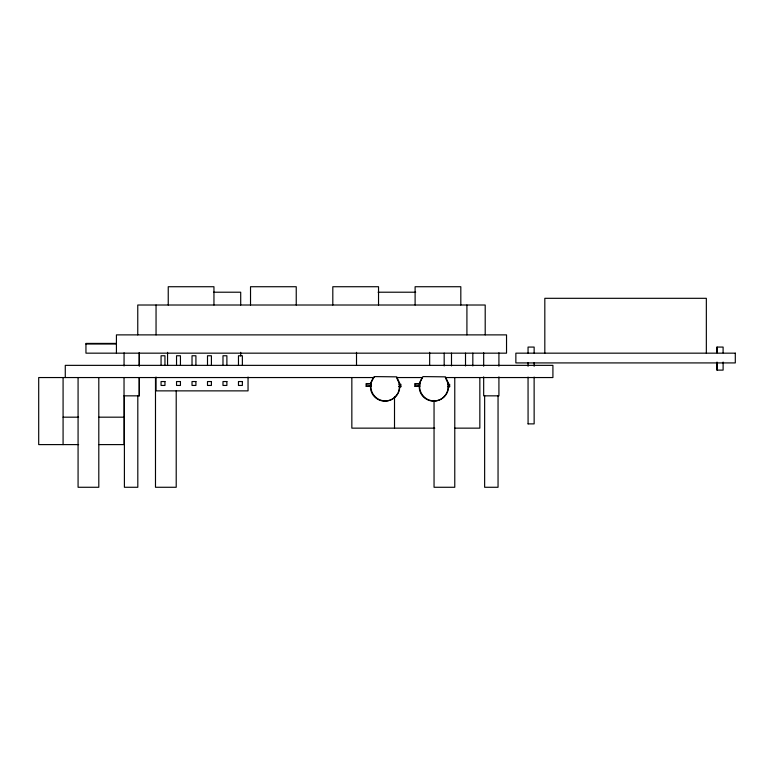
<?xml version="1.0" encoding="UTF-8"?>
<svg xmlns="http://www.w3.org/2000/svg" width="774" height="774" viewBox="0 0 774 774"><rect width="100%" height="100%" fill="white"/><g stroke="black" fill="none" stroke-linecap="round" stroke-linejoin="round"><path stroke-width="1.16" d="M371.385 386.11L366.141 386.236L366.17 383.856L370.92 383.527M397.913 393.028A14.464 14.464 0 0 1 370.572 384.746L370.591 383.178L373.213 377.886M370.988 384.514L371.007 382.946L374.152 376.59L396.723 376.851L399.713 383.285L399.703 384.852A14.464 14.464 0 0 1 385.152 400.922A14.464 14.464 0 0 1 370.988 384.514L370.572 384.746M398.329 392.099A14.464 14.464 0 0 0 399.287 385.084L399.307 383.517L396.81 378.167M398.958 386.69L400.874 386.719L400.903 384.33L398.755 384.059M420.147 386.11L414.903 386.236L414.932 383.856L419.692 383.527M446.675 393.028A14.464 14.464 0 0 1 419.344 384.746L419.363 383.178L421.985 377.886M419.75 384.514L419.769 382.946L422.914 376.59L445.485 376.851L448.485 383.285L448.465 384.852A14.464 14.464 0 0 1 433.914 400.922A14.464 14.464 0 0 1 419.75 384.514L419.344 384.746M447.091 392.099A14.464 14.464 0 0 0 448.049 385.084L448.069 383.517L445.572 378.167M447.72 386.69L449.646 386.719L449.665 384.33L447.517 384.059M371.414 383.73L366.17 383.856M366.141 386.236L370.901 385.916M420.176 383.73L414.932 383.856M414.903 386.236L419.663 385.916M213.595 292.214L240.704 292.214L240.704 305.014M378.109 292.214L415.706 292.214M116.429 343.414L85.953 343.414L85.953 353.167L506.535 353.167L506.535 334.881L116.429 334.881L116.429 353.167M85.953 344.024L116.429 344.024M717.034 347.071L717.024 352.838L717.014 347.071L723.11 347.071L723.09 352.838M717.024 370.117L717.024 362.048L717.014 370.117L723.11 370.117L723.11 362.048M374.277 377.548L38.7 377.548L38.7 444.605L78.619 444.605M396.878 377.548L422.556 377.548M445.311 377.548L552.917 377.548L552.917 365.357L65.277 365.357L65.277 377.548M124.043 395.843L139.281 395.843L139.281 377.915M63.081 417.176L78.619 417.176M98.937 417.176L124.033 417.176M528.052 423.881L534.147 423.881L534.128 377.073M434.804 428.148L351.841 428.148L351.841 377.548M454.948 428.148L479.841 428.148L479.841 377.548M98.937 444.605L124.033 444.605L124.033 377.548M447.488 386.439L449.646 386.719M398.726 386.439L400.874 386.719M706.343 353.167L706.343 298.309L544.819 298.309L544.819 353.167M534.137 353.079L534.147 347.071L528.052 347.071L528.062 353.079M534.137 362.677L534.147 366.276M528.062 362.677L528.062 366.276M528.052 377.073L528.081 423.881M498.92 352.809L498.92 366.208M498.92 376.87L498.92 395.843L483.673 395.843L483.673 376.87M498.05 395.64L498.05 487.272L484.64 487.272L484.64 395.64M485.201 334.881L485.201 305.014L137.762 305.014L137.762 334.881M483.673 352.809L483.673 366.208M472.827 353.118L472.827 365.918M466.916 305.014L466.916 334.881M465.513 353.118L465.513 365.918M460.82 305.014L460.82 286.728L415.106 286.728L415.106 305.014M454.773 377.548L454.773 487.272L434.05 487.272L434.05 400.458M451.494 353.118L451.494 365.918M444.179 353.118L444.179 365.918M429.657 352.344L429.657 365.357M394.508 396.83L394.508 428.148M378.534 305.014L378.534 286.728L332.81 286.728L332.81 305.014M356.514 352.344L356.514 365.357M296.239 305.014L296.239 286.728L250.524 286.728L250.524 305.014M248.048 377.025L248.048 390.87L156.009 390.87L156.009 377.025M242.368 365.26L242.368 355.759L238.469 355.759L238.469 365.26M240.695 352.344L240.695 355.895M226.888 365.26L226.888 355.759L222.989 355.759L222.989 365.26M213.953 305.014L213.953 286.728L168.239 286.728L168.239 305.014M211.408 365.26L211.408 355.759L207.5 355.759L207.5 365.26M195.919 365.26L195.919 355.759L192.02 355.759L192.02 365.26M180.439 365.26L180.439 355.759L176.54 355.759L176.54 365.26M176.211 390.812L176.211 487.272L155.487 487.272L155.487 377.548M167.552 352.344L167.552 365.357M164.959 365.26L164.959 355.759L161.06 355.759L161.06 365.26M156.048 305.014L156.048 334.881M139.281 352.809L139.281 365.957M139.243 352.809L139.243 365.957M139.243 377.915L139.243 395.843M137.811 395.64L137.811 487.272L124.401 487.272L124.401 395.64M124.082 352.809L124.043 365.957M98.801 377.548L98.801 487.272L78.077 487.272L78.077 377.548M63.081 377.548L63.081 444.605M735.3 353.167L515.861 353.167L515.861 362.919L735.3 362.919L735.3 353.167M164.959 381.543L161.06 381.543L161.06 385.442L164.959 385.442L164.959 381.543M180.439 381.543L176.54 381.543L176.54 385.442L180.439 385.442L180.439 381.543M195.919 381.543L192.02 381.543L192.02 385.442L195.919 385.442L195.919 381.543M211.408 381.543L207.5 381.543L207.5 385.442L211.408 385.442L211.408 381.543M226.888 381.543L222.989 381.543L222.989 385.442L226.888 385.442L226.888 381.543M242.368 381.543L238.469 381.543L238.469 385.442L242.368 385.442L242.368 381.543"/></g></svg>
